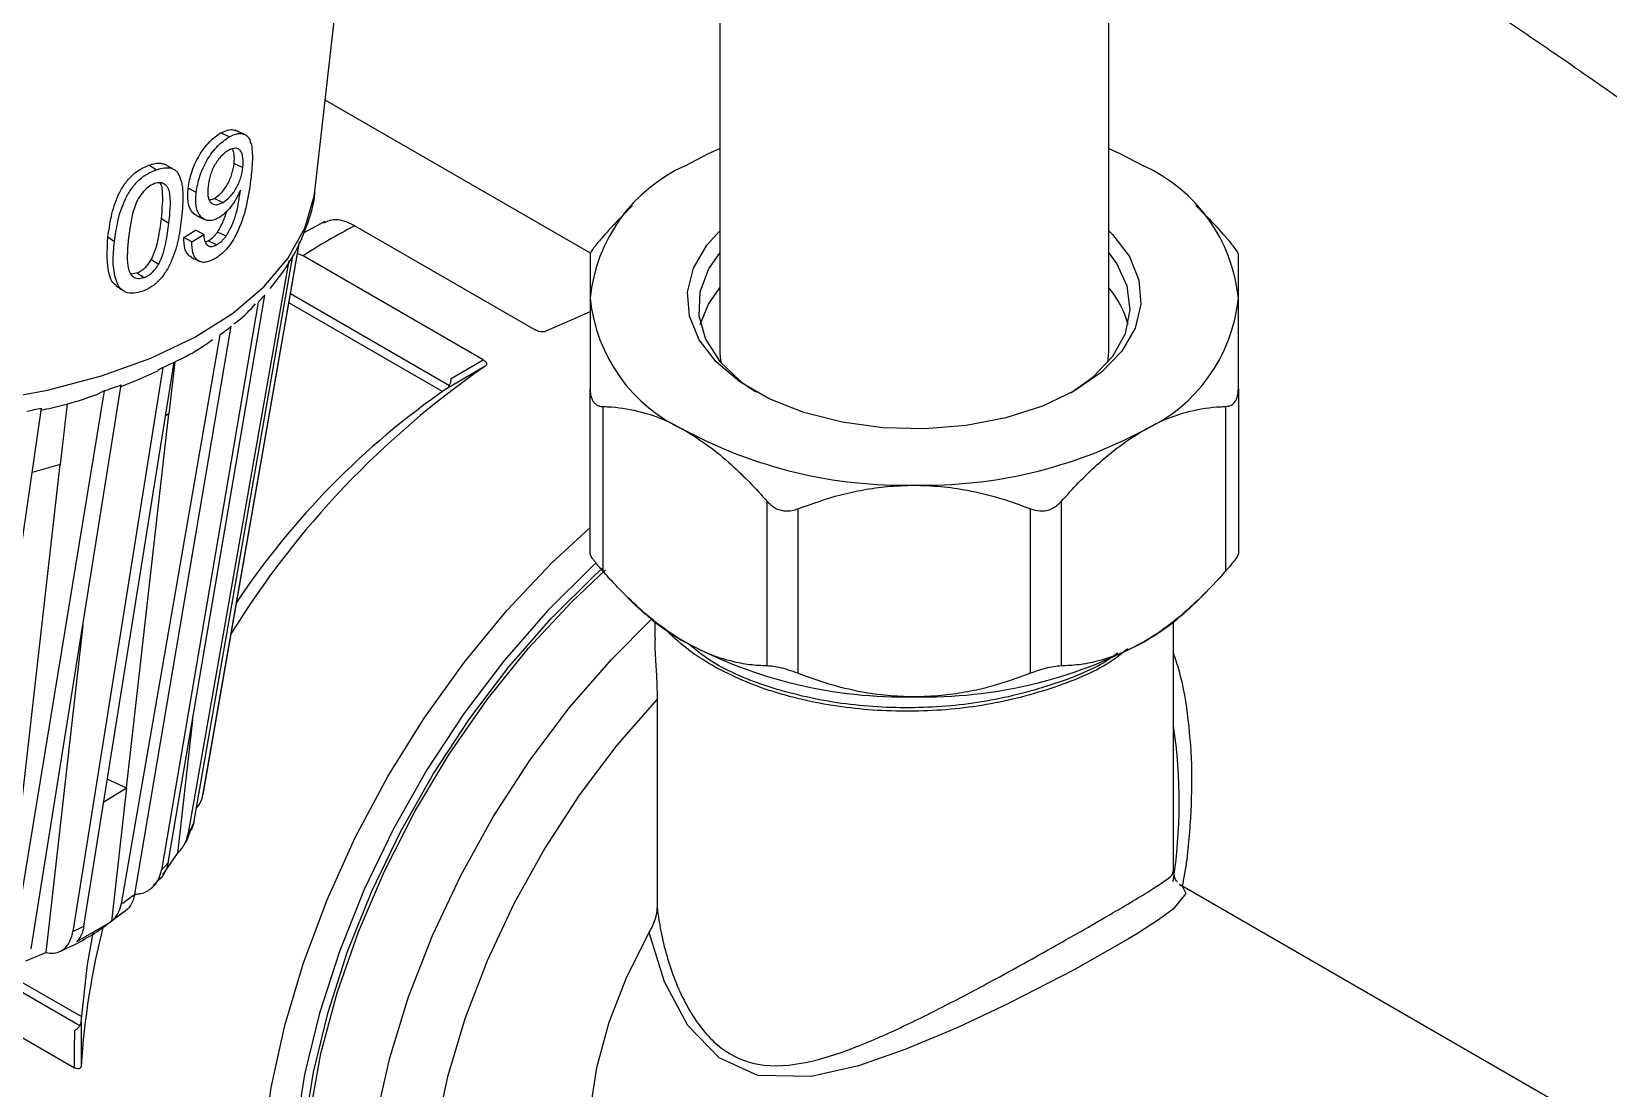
# Model space of a CAD drawing. Extents: x 75 to 2075, y 25 to 1460.
# Drawn here: x 1608.7 to 1699.9, y 994.6 to 1055.8 of the extents above; entities that cross this region are included whole.
import ezdxf

# ---------------------------------------------------------------- set-up
doc = ezdxf.new("R2010")
doc.units = 0
doc.header["$LTSCALE"] = 5
doc.linetypes.add('SLD-KATı', pattern=[0])
doc.layers.get('0').update_dxf_attribs({"linetype": 'CONTINUOUS'})

msp = doc.modelspace()

# ---------------------------------------------------------------- linework, layer by layer
at = {"color": 7, "linetype": 'SLD-KATı'}
for p, q in [((1648.473, 1083.539), (1648.473, 1037.286)), ((1625.075, 1046.691), (1627.826, 1071.023)), ((1670.973, 1037.286), (1670.973, 1070.55)), ((1640.995, 1042.95), (1625.653, 1051.806)), ((1620.095, 1049.671), (1619.602, 1049.902)), ((1615.863, 1047.772), (1615.449, 1048.038)), ((1620.377, 1048.132), (1620.889, 1047.913)), ((1618.18, 1046.455), (1617.718, 1046.701)), ((1618.943, 1046.016), (1619.242, 1046.115)), ((1619.242, 1046.115), (1619.736, 1045.885)), ((1643.43, 1045.705), (1642.828, 1045.095)), ((1676.617, 1045.095), (1676.016, 1045.705)), ((1616.173, 1044.947), (1616.608, 1044.689)), ((1625.627, 1044.785), (1624.403, 1044.128)), ((1627.368, 1044.531), (1637.798, 1038.51)), ((1613.456, 1043.605), (1613.079, 1043.883)), ((1617.461, 1043.856), (1618.142, 1044.272)), ((1617.925, 1043.611), (1617.461, 1043.856)), ((1617.925, 1043.611), (1618.618, 1044.033)), ((1618.618, 1044.033), (1618.142, 1044.272)), ((1618.706, 1043.607), (1618.868, 1043.654)), ((1619.36, 1043.423), (1618.868, 1043.654)), ((1619.917, 1043.936), (1619.415, 1044.161)), ((1618.05, 1009.997), (1623.769, 1042.787)), ((1624.146, 1043.583), (1618.574, 1011.637)), ((1618.607, 1011.811), (1624.151, 1043.596)), ((1624.363, 1042.796), (1624.034, 1042.921)), ((1634.793, 1036.775), (1624.363, 1042.796)), ((1614.407, 1041.758), (1614.753, 1041.809)), ((1614.753, 1041.809), (1615.168, 1041.543)), ((1615.587, 1042.576), (1616.017, 1042.316)), ((1623.536, 1042.523), (1617.703, 1009.303)), ((1621.764, 1040.109), (1616.179, 1007.257)), ((1616.556, 1007.675), (1622.146, 1040.525)), ((1640.974, 1039.551), (1638.408, 1038.43)), ((1619.545, 1038.22), (1613.851, 1005.299)), ((1614.632, 1005.867), (1620.217, 1038.718)), ((1616.263, 1036.331), (1611.047, 1003.703)), ((1611.687, 1004.019), (1616.906, 1036.645)), ((1616.263, 1036.331), (1615.96, 1036.164)), ((1616.943, 1036.654), (1616.604, 1033.652)), ((1613.83, 1035.236), (1614.753, 1035.593)), ((1614.753, 1035.593), (1615.973, 1036.137)), ((1612.86, 1034.986), (1607.491, 1002.312)), ((1608.629, 1002.699), (1613.845, 1035.328)), ((1612.86, 1034.986), (1612.388, 1034.735)), ((1640.973, 1025.581), (1640.973, 1035.095)), ((1678.473, 1035.095), (1678.473, 1025.581)), ((1604.522, 1001.505), (1609.23, 1033.989)), ((1610.715, 1034.23), (1610.319, 1030.723)), ((1614.159, 1012.023), (1616.604, 1033.652)), ((1616.604, 1033.652), (1616.408, 1033.531)), ((1641.705, 1034.075), (1641.705, 1024.56)), ((1677.74, 1024.56), (1677.74, 1034.075)), ((1607.874, 1009.094), (1610.319, 1030.723)), ((1610.319, 1030.723), (1608.689, 1030.259)), ((1651.224, 1019.065), (1651.224, 1028.58)), ((1652.992, 1028.157), (1652.992, 1018.642)), ((1666.454, 1018.642), (1666.454, 1028.157)), ((1668.221, 1028.58), (1668.221, 1019.065)), ((1642.828, 1023.353), (1643.43, 1022.743)), ((1676.016, 1022.743), (1676.617, 1023.353)), ((1611.618, 1021.398), (1609.481, 1002.493)), ((1644.723, 1021.605), (1644.723, 1020.653)), ((1674.723, 1007.164), (1674.723, 1021.605)), ((1644.852, 1017.152), (1644.852, 1005.059)), ((1617.979, 1015.959), (1617.103, 1008.211)), ((1617.961, 1015.931), (1617.979, 1015.959)), ((1617.966, 1015.962), (1617.979, 1015.959)), ((1617.979, 1015.959), (1618.006, 1016.195)), ((1612.837, 1011.21), (1614.159, 1012.023)), ((1613.045, 1012.511), (1614.159, 1012.023)), ((1614.159, 1012.023), (1613.283, 1004.276)), ((1618.05, 1009.997), (1617.884, 1009.564)), ((1616.252, 1006.981), (1617.103, 1008.211)), ((1615.695, 1006.37), (1616.152, 1006.833)), ((1698.082, 993.143), (1675.076, 1006.424)), ((1613.093, 1004.165), (1613.968, 1004.813)), ((1611.281, 1003.116), (1613.283, 1004.276)), ((1608.338, 1002.009), (1609.481, 1002.493)), ((1603.421, 1000.285), (1611.15, 995.824))]:
    msp.add_line(p, q, dxfattribs=at)
at = {"color": 8, "linetype": 'SLD-KATı'}
for p, q in [((1632.43, 1034.947), (1623.538, 1040.08)), ((1623.631, 1040.614), (1632.836, 1035.3)), ((1611.449, 998.255), (1606.509, 1001.107)), ((1607.158, 1001.32), (1611.551, 998.784))]:
    msp.add_line(p, q, dxfattribs=at)
at = {"color": 8, "linetype": 'SLD-KATı', "flags": 128}
for points in [[(1559.233, 1054.025), (1559.211, 1052.687), (1559.56, 1050.761), (1560.35, 1048.83), (1561.57, 1046.921), (1563.204, 1045.059), (1565.229, 1043.27), (1567.618, 1041.577), (1570.339, 1040.003), (1573.356, 1038.57), (1576.626, 1037.298), (1580.107, 1036.202), (1583.751, 1035.299), (1587.508, 1034.601), (1591.329, 1034.116), (1595.16, 1033.851), (1598.951, 1033.811), (1602.65, 1033.994), (1606.207, 1034.4), (1609.575, 1035.023), (1612.707, 1035.853), (1615.56, 1036.881)], [(1615.56, 1036.881), (1618.098, 1038.091), (1620.285, 1039.468), (1622.091, 1040.993), (1623.493, 1042.646), (1624.47, 1044.403), (1625.011, 1046.242), (1625.075, 1046.691)], [(1625.208, 975.324), (1624.387, 976.654), (1623.306, 979.044), (1622.524, 981.727), (1622.051, 984.67), (1621.892, 987.835), (1622.051, 991.184), (1622.524, 994.673), (1623.306, 998.259), (1624.387, 1001.897), (1625.754, 1005.541), (1627.388, 1009.145), (1629.271, 1012.664), (1631.377, 1016.053), (1633.681, 1019.271), (1636.153, 1022.276), (1638.763, 1025.031), (1640.973, 1027.07)], [(1641.332, 1025.039), (1641.119, 1024.845), (1638.505, 1022.26), (1636.015, 1019.408), (1633.68, 1016.327), (1631.531, 1013.058), (1629.597, 1009.643), (1627.902, 1006.127), (1626.469, 1002.555), (1625.316, 998.975), (1624.459, 995.432), (1623.908, 991.973), (1623.67, 988.642), (1623.749, 985.485), (1624.144, 982.54), (1624.85, 979.848), (1625.857, 977.443), (1627.152, 975.356), (1628.718, 973.615), (1630.536, 972.242), (1632.58, 971.256), (1634.826, 970.668), (1635.185, 970.614)], [(1633.599, 971.697), (1632.916, 971.924), (1630.916, 972.889), (1629.138, 974.232), (1627.606, 975.935), (1626.339, 977.976), (1625.354, 980.329), (1624.664, 982.962), (1624.278, 985.842), (1624.2, 988.931), (1624.433, 992.188), (1624.972, 995.572), (1625.811, 999.038), (1626.938, 1002.54), (1628.34, 1006.034), (1629.998, 1009.474), (1631.89, 1012.814), (1633.992, 1016.012), (1636.275, 1019.025), (1638.712, 1021.815), (1641.268, 1024.344), (1641.664, 1024.702)], [(1634.73, 971.045), (1633.447, 971.933), (1631.812, 973.53), (1630.443, 975.483), (1629.36, 977.766), (1628.576, 980.347), (1628.103, 983.192), (1627.947, 986.263), (1628.11, 989.517), (1628.59, 992.911), (1629.38, 996.399), (1630.47, 999.933), (1631.845, 1003.465), (1633.486, 1006.949), (1635.371, 1010.336), (1637.475, 1013.58), (1639.769, 1016.638), (1642.221, 1019.469), (1644.514, 1021.769)], [(1644.852, 1017.152), (1642.519, 1014.483), (1640.34, 1011.59), (1638.344, 1008.516), (1636.56, 1005.304), (1635.014, 1002), (1633.728, 998.65), (1632.72, 995.302), (1632.005, 992.004), (1631.591, 988.803), (1631.487, 985.744), (1631.692, 982.871), (1632.204, 980.224), (1633.016, 977.842), (1634.115, 975.758), (1635.488, 974.002), (1637.113, 972.599), (1638.968, 971.569), (1641.027, 970.926), (1643.26, 970.68), (1645.635, 970.834), (1648.119, 971.386), (1650.676, 972.327), (1653.27, 973.646), (1654.535, 974.418)], [(1675.264, 1006.258), (1675.433, 1005.902), (1674.697, 1005.005), (1673.858, 1004.378), (1672.637, 1003.586), (1672.127, 1003.274), (1668.934, 1001.469), (1665.173, 999.536), (1662.243, 998.158), (1659.244, 996.895), (1656.49, 995.936), (1653.758, 995.311), (1650.671, 995.368), (1648.43, 996.39), (1646.635, 998.269), (1645.28, 1000.782), (1644.396, 1003.642), (1644.396, 1003.642)]]:
    msp.add_lwpolyline(points, dxfattribs=at)
at = {"color": 7, "linetype": 'SLD-KATı', "flags": 128}
for points in [[(1646.464, 1048.002), (1647.828, 1048.715), (1648.473, 1049.007)], [(1670.973, 1049.007), (1671.618, 1048.715), (1672.981, 1048.002)], [(1669.003, 1034.99), (1667.14, 1034.097), (1665.024, 1033.416), (1662.728, 1032.972), (1660.329, 1032.779), (1657.909, 1032.843), (1655.552, 1033.164), (1653.336, 1033.728), (1651.338, 1034.519), (1649.625, 1035.507), (1648.256, 1036.661), (1647.278, 1037.94), (1646.723, 1039.301), (1646.612, 1040.698), (1646.946, 1042.082), (1647.716, 1043.408), (1648.473, 1044.25)], [(1670.973, 1044.25), (1671.189, 1044.035), (1672.167, 1042.756), (1672.722, 1041.395), (1672.834, 1039.998), (1672.499, 1038.613), (1671.729, 1037.287), (1670.551, 1036.066), (1669.003, 1034.99)], [(1648.473, 1042.983), (1647.816, 1042.035), (1647.311, 1040.694), (1647.254, 1039.323), (1647.649, 1037.97), (1648.479, 1036.684), (1649.716, 1035.513), (1650.555, 1034.932)], [(1668.779, 1034.863), (1670.074, 1035.793), (1671.213, 1036.997), (1671.937, 1038.304), (1672.219, 1039.666), (1672.05, 1041.034), (1671.434, 1042.359), (1670.973, 1042.983)], [(1647.348, 1038.817), (1647.816, 1039.993), (1648.473, 1040.941)], [(1648.473, 1037.286), (1648.476, 1037.121), (1648.531, 1036.623)], [(1670.914, 1036.623), (1670.94, 1036.793), (1670.973, 1037.286)], [(1634.899, 1036.404), (1634.524, 1036.187), (1633.027, 1035.318), (1632.69, 1035.122)], [(1632.941, 1035.7), (1633.867, 1036.237), (1634.793, 1036.775)], [(1631.312, 973.017), (1630.833, 973.31), (1629.073, 974.716), (1627.567, 976.49), (1626.338, 978.607), (1625.401, 981.039), (1624.769, 983.752), (1624.451, 986.71), (1624.451, 989.873), (1624.769, 993.199), (1625.401, 996.641), (1626.338, 1000.155), (1627.567, 1003.691), (1629.073, 1007.203), (1630.833, 1010.643), (1632.826, 1013.964), (1635.023, 1017.121), (1637.395, 1020.072), (1639.911, 1022.777), (1641.87, 1024.622)], [(1611.53, 998.471), (1611.896, 1001.788), (1612.226, 1003.633)], [(1644.521, 983.65), (1643.897, 984.065), (1642.699, 985.275), (1641.788, 986.851), (1641.187, 988.75), (1640.913, 990.922), (1640.974, 993.307), (1641.367, 995.841), (1642.083, 998.456), (1643.102, 1001.08), (1644.396, 1003.642)], [(1611.53, 998.471), (1611.529, 998.038), (1611.525, 996.307), (1611.524, 995.918)], [(1611.15, 995.824), (1611.152, 996.894), (1611.155, 997.965)]]:
    msp.add_lwpolyline(points, dxfattribs=at)
at = {"color": 7, "linetype": 'SLD-KATı'}
for centre, radius, start, end in [((1650.356, 1039.412), 9.43, 114.37466, 174.3052), ((1669.089, 1039.412), 9.43, 5.6948, 65.62534), ((1642.626, 1014.631), 33.568, 117.03459, 122.96004), ((1667.025, 1037.493), 5.242, 14.62936, 41.14249), ((1612.758, 1048.745), 12.478, 316.19871, 318.79299), ((1650.356, 1041.283), 9.43, 185.6948, 245.62534), ((1669.089, 1041.283), 9.43, 294.37466, 354.3052), ((1609.624, 1052.283), 17.21, 305.20236, 307.98734), ((1605.492, 1059.209), 25.287, 295.21249, 296.83248), ((1664.561, 993.515), 52.147, 124.6677, 148.29409), ((1602.441, 1066.605), 33.292, 288.23743, 290.03125), ((1658.969, 997.103), 46.217, 124.6522, 146.3121), ((1599.604, 1076.844), 43.923, 281.53763, 282.65872), ((1659.182, 1056.573), 27.054, 241.95976, 271.1441), ((1660.263, 1056.573), 27.054, 268.8559, 298.04024), ((1653.42, 1032.788), 14.167, 225.15691, 240.59618), ((1666.025, 1032.788), 14.167, 299.40382, 314.84309), ((1659.182, 1044.325), 27.054, 241.95976, 271.1441), ((1660.263, 1044.325), 27.054, 268.8559, 298.04024), ((1611.263, 1013.092), 7.455, 348.74652, 350.10436), ((1610.249, 1013.47), 8.54, 330.79443, 336.00347), ((1607.774, 1015.236), 11.589, 316.49152, 319.27666), ((1604.571, 1018.872), 16.442, 304.36173, 307.72731), ((1600.972, 1024.927), 23.494, 295.39554, 297.13421), ((1655.944, 993.02), 44.514, 165.69528, 176.26712)]:
    msp.add_arc(centre, radius, start, end, dxfattribs=at)
at = {"color": 8, "linetype": 'SLD-KATı'}
msp.add_arc((1645.732, 1011.182), 29.323, 350.98431, 8.63958, dxfattribs=at)
at = {"color": 7, "linetype": 'SLD-KATı'}
for points, knots in [([(1677.433, 1066.82), (1677.848, 1066.579), (1679.041, 1065.887), (1681.15, 1064.628), (1683.779, 1063.019), (1686.522, 1061.297), (1689.334, 1059.49), (1692.174, 1057.626), (1694.999, 1055.731), (1697.766, 1053.834), (1700.435, 1051.964), (1702.965, 1050.148), (1705.317, 1048.417), (1707.453, 1046.8), (1709.331, 1045.33), (1710.726, 1044.197), (1711.424, 1043.603), (1711.681, 1043.385)], [0, 0, 0, 0, 0.037544, 0.107867, 0.178726, 0.250069, 0.321718, 0.393546, 0.46545, 0.537327, 0.60907, 0.680572, 0.751695, 0.822246, 0.891939, 0.960334, 1, 1, 1, 1]), ([(1619.602, 1049.902), (1619.736, 1049.966), (1620.003, 1050.093), (1620.287, 1050.13), (1620.403, 1050.055), (1620.431, 1050.037)], [0, 0, 0, 0, 0.430422, 0.8605, 1, 1, 1, 1]), ([(1620.958, 1049.831), (1620.872, 1049.868), (1620.699, 1049.943), (1620.526, 1050.018), (1620.439, 1050.056)], [0, 0, 0, 0, 0.500002, 1, 1, 1, 1]), ([(1617.718, 1046.701), (1617.773, 1047.012), (1617.884, 1047.634), (1618.254, 1048.452), (1618.632, 1049.026), (1619.055, 1049.531), (1619.384, 1049.754), (1619.602, 1049.902)], [0, 0, 0, 0, 0.250081, 0.4999, 0.625224, 0.750574, 1, 1, 1, 1]), ([(1618.18, 1046.455), (1618.236, 1046.767), (1618.348, 1047.391), (1618.724, 1048.211), (1619.107, 1048.786), (1619.539, 1049.296), (1619.873, 1049.521), (1620.095, 1049.671)], [0, 0, 0, 0, 0.2480035, 0.4967585, 0.6222543, 0.7482766, 1, 1, 1, 1]), ([(1620.095, 1049.671), (1620.232, 1049.739), (1620.507, 1049.874), (1620.863, 1049.892), (1621.142, 1049.743), (1621.395, 1049.34), (1621.467, 1048.5), (1621.396, 1047.733), (1621.36, 1047.349)], [0, 0, 0, 0, 0.126521, 0.252683, 0.378299, 0.503286, 0.751342, 1, 1, 1, 1]), ([(1615.449, 1048.038), (1615.7, 1048.113), (1616.028, 1048.212), (1616.273, 1048.117), (1616.33, 1048.095)], [0, 0, 0, 0, 0.766447, 1, 1, 1, 1]), ([(1620.053, 1048.897), (1619.911, 1048.801), (1619.698, 1048.657), (1619.427, 1048.323), (1619.247, 1048.039), (1619.097, 1047.732), (1618.948, 1047.313), (1618.901, 1047.014), (1618.869, 1046.815)], [0, 0, 0, 0, 0.251499, 0.376408, 0.502697, 0.627589, 0.752046, 1, 1, 1, 1]), ([(1620.889, 1047.913), (1620.899, 1048.107), (1620.917, 1048.493), (1620.794, 1048.837), (1620.626, 1048.992), (1620.406, 1049.054), (1620.195, 1048.96), (1620.053, 1048.897)], [0, 0, 0, 0, 0.248511, 0.496745, 0.623404, 0.748217, 1, 1, 1, 1]), ([(1620.377, 1048.132), (1620.39, 1048.331), (1620.413, 1048.669), (1620.319, 1048.881), (1620.28, 1048.968)], [0, 0, 0, 0, 0.587799, 1, 1, 1, 1]), ([(1613.079, 1043.883), (1613.132, 1044.278), (1613.24, 1045.068), (1613.556, 1046.099), (1613.988, 1046.894), (1614.422, 1047.427), (1614.937, 1047.824), (1615.278, 1047.967), (1615.449, 1048.038)], [0, 0, 0, 0, 0.250515, 0.500406, 0.625433, 0.7502, 0.874976, 1, 1, 1, 1]), ([(1613.456, 1043.605), (1613.51, 1044.001), (1613.618, 1044.791), (1613.939, 1045.824), (1614.377, 1046.621), (1614.819, 1047.156), (1615.342, 1047.555), (1615.689, 1047.7), (1615.863, 1047.772)], [0, 0, 0, 0, 0.248905, 0.497483, 0.622312, 0.747532, 0.873476, 1, 1, 1, 1]), ([(1615.863, 1047.772), (1616.115, 1047.841), (1616.493, 1047.945), (1616.839, 1047.832), (1617.007, 1047.724), (1617.076, 1047.647), (1617.11, 1047.609)], [0, 0, 0, 0, 0.500317, 0.750428, 0.875333, 1, 1, 1, 1]), ([(1616.773, 1047.847), (1616.7, 1047.891), (1616.555, 1047.978), (1616.409, 1048.065), (1616.336, 1048.108)], [0, 0, 0, 0, 0.5, 1, 1, 1, 1]), ([(1617.11, 1047.609), (1617.191, 1047.441), (1617.355, 1047.104), (1617.444, 1046.219), (1617.383, 1045.486), (1617.342, 1044.998)], [0, 0, 0, 0, 0.250377, 0.500477, 1, 1, 1, 1]), ([(1619.242, 1046.115), (1619.376, 1046.208), (1619.643, 1046.394), (1619.947, 1046.835), (1620.142, 1047.224), (1620.298, 1047.638), (1620.345, 1047.935), (1620.377, 1048.132)], [0, 0, 0, 0, 0.249787, 0.499347, 0.62338, 0.750102, 1, 1, 1, 1]), ([(1619.736, 1045.885), (1619.872, 1045.979), (1620.144, 1046.167), (1620.453, 1046.611), (1620.651, 1047.003), (1620.81, 1047.418), (1620.858, 1047.716), (1620.889, 1047.913)], [0, 0, 0, 0, 0.251957, 0.502463, 0.626294, 0.752327, 1, 1, 1, 1]), ([(1621.36, 1047.349), (1621.289, 1046.831), (1621.183, 1046.052), (1620.894, 1044.937), (1620.66, 1044.392), (1620.543, 1044.119)], [0, 0, 0, 0, 0.499385, 0.749533, 1, 1, 1, 1]), ([(1615.773, 1046.971), (1615.647, 1046.912), (1615.396, 1046.794), (1615.051, 1046.437), (1614.772, 1046.025), (1614.434, 1045.135), (1614.346, 1044.422), (1614.275, 1043.853)], [0, 0, 0, 0, 0.126234, 0.25197, 0.377155, 0.50198, 1, 1, 1, 1]), ([(1616.608, 1044.689), (1616.667, 1045.254), (1616.739, 1045.96), (1616.604, 1046.682), (1616.411, 1046.923), (1616.137, 1047.061), (1615.894, 1047.001), (1615.773, 1046.971)], [0, 0, 0, 0, 0.497974, 0.622797, 0.74799, 0.873719, 1, 1, 1, 1]), ([(1616.173, 1044.947), (1616.223, 1045.503), (1616.287, 1046.199), (1616.197, 1046.879), (1616.107, 1046.987), (1616.082, 1047.017)], [0, 0, 0, 0, 0.742127, 0.927742, 1, 1, 1, 1]), ([(1618.2, 1045.142), (1618.187, 1045.146), (1618.091, 1045.175), (1617.954, 1045.322), (1617.798, 1045.568), (1617.679, 1046.009), (1617.702, 1046.424), (1617.718, 1046.701)], [0, 0, 0, 0, 0.030176, 0.226019, 0.419762, 0.613511, 1, 1, 1, 1]), ([(1619.469, 1044.985), (1619.367, 1044.936), (1619.164, 1044.839), (1618.878, 1044.818), (1618.628, 1044.899), (1618.422, 1045.074), (1618.265, 1045.325), (1618.142, 1045.761), (1618.165, 1046.178), (1618.18, 1046.455)], [0, 0, 0, 0, 0.126314, 0.252388, 0.376783, 0.503369, 0.628171, 0.752553, 1, 1, 1, 1]), ([(1618.869, 1046.815), (1618.857, 1046.625), (1618.838, 1046.339), (1618.915, 1046.042), (1619.017, 1045.873), (1619.158, 1045.77), (1619.393, 1045.727), (1619.598, 1045.821), (1619.736, 1045.885)], [0, 0, 0, 0, 0.247707, 0.375273, 0.496928, 0.622775, 0.748152, 1, 1, 1, 1]), ([(1620.74, 1046.593), (1620.658, 1046.416), (1620.494, 1046.063), (1620.178, 1045.598), (1619.889, 1045.289), (1619.65, 1045.093), (1619.529, 1045.021), (1619.469, 1044.985)], [0, 0, 0, 0, 0.2485222, 0.4979205, 0.7484709, 0.8741735, 1, 1, 1, 1]), ([(1619.917, 1043.936), (1620.038, 1044.147), (1620.281, 1044.569), (1620.598, 1045.511), (1620.683, 1046.16), (1620.74, 1046.593)], [0, 0, 0, 0, 0.250908, 0.500968, 1, 1, 1, 1]), ([(1622.46, 1040.899), (1622.879, 1041.428), (1623.757, 1042.538), (1624.58, 1044.411), (1625.022, 1045.801), (1625.046, 1046.535), (1625.048, 1046.591)], [0, 0, 0, 0, 0.308594, 0.646234, 0.972681, 1, 1, 1, 1]), ([(1617.342, 1044.998), (1617.289, 1044.601), (1617.183, 1043.809), (1616.891, 1042.758), (1616.489, 1041.936), (1616.079, 1041.379), (1615.584, 1040.96), (1615.241, 1040.813), (1615.068, 1040.739)], [0, 0, 0, 0, 0.24892, 0.497499, 0.622366, 0.74757, 0.873484, 1, 1, 1, 1]), ([(1615.587, 1042.576), (1615.676, 1042.776), (1615.855, 1043.177), (1616.043, 1043.981), (1616.121, 1044.561), (1616.173, 1044.947)], [0, 0, 0, 0, 0.249414, 0.499567, 1, 1, 1, 1]), ([(1616.017, 1042.316), (1616.107, 1042.516), (1616.288, 1042.917), (1616.479, 1043.723), (1616.556, 1044.303), (1616.608, 1044.689)], [0, 0, 0, 0, 0.249911, 0.500007, 1, 1, 1, 1]), ([(1618.2, 1045.134), (1618.277, 1045.095), (1618.431, 1045.017), (1618.584, 1044.939), (1618.661, 1044.901)], [0, 0, 0, 0, 0.499997, 1, 1, 1, 1]), ([(1619.415, 1044.161), (1619.537, 1044.371), (1619.76, 1044.758), (1619.892, 1045.183), (1619.952, 1045.376)], [0, 0, 0, 0, 0.544646, 1, 1, 1, 1]), ([(1625.572, 1044.713), (1625.74, 1044.789), (1626.131, 1044.967), (1626.788, 1044.831), (1627.226, 1044.605), (1627.368, 1044.531)], [0, 0, 0, 0, 0.337803, 0.785271, 1, 1, 1, 1]), ([(1642.809, 1045.071), (1642.781, 1045.044), (1642.401, 1044.679), (1642.04, 1044.268), (1641.705, 1043.887)], [0, 0, 0, 0, 0.073485, 1, 1, 1, 1]), ([(1677.74, 1043.887), (1677.408, 1044.265), (1677.048, 1044.674), (1676.669, 1045.039), (1676.64, 1045.067)], [0, 0, 0, 0, 0.922831, 1, 1, 1, 1]), ([(1613.572, 1041.08), (1613.498, 1041.129), (1613.302, 1041.259), (1612.977, 1042.141), (1613.033, 1043.109), (1613.079, 1043.883)], [0, 0, 0, 0, 0.107903, 0.287064, 1, 1, 1, 1]), ([(1614.275, 1043.853), (1614.217, 1043.285), (1614.143, 1042.575), (1614.305, 1041.847), (1614.506, 1041.59), (1614.799, 1041.451), (1615.045, 1041.513), (1615.168, 1041.543)], [0, 0, 0, 0, 0.497951, 0.622754, 0.747957, 0.873668, 1, 1, 1, 1]), ([(1617.904, 1042.726), (1617.867, 1042.743), (1617.761, 1042.791), (1617.632, 1042.957), (1617.484, 1043.287), (1617.47, 1043.629), (1617.461, 1043.856)], [0, 0, 0, 0, 0.121364, 0.339409, 0.561185, 1, 1, 1, 1]), ([(1619.227, 1042.598), (1619.049, 1042.518), (1618.782, 1042.396), (1618.465, 1042.426), (1618.261, 1042.529), (1618.1, 1042.711), (1617.95, 1043.043), (1617.935, 1043.384), (1617.925, 1043.611)], [0, 0, 0, 0, 0.251716, 0.378194, 0.502999, 0.626901, 0.752452, 1, 1, 1, 1]), ([(1618.618, 1044.033), (1618.628, 1043.916), (1618.647, 1043.683), (1618.735, 1043.524), (1618.779, 1043.444)], [0, 0, 0, 0, 0.500068, 1, 1, 1, 1]), ([(1618.868, 1043.654), (1618.961, 1043.715), (1619.102, 1043.808), (1619.285, 1043.996), (1619.372, 1044.106), (1619.415, 1044.161)], [0, 0, 0, 0, 0.499401, 0.749635, 1, 1, 1, 1]), ([(1620.543, 1044.119), (1620.452, 1043.948), (1620.271, 1043.606), (1619.833, 1043.016), (1619.47, 1042.765), (1619.227, 1042.598)], [0, 0, 0, 0, 0.249369, 0.499645, 1, 1, 1, 1]), ([(1619.36, 1043.423), (1619.455, 1043.485), (1619.599, 1043.58), (1619.785, 1043.769), (1619.873, 1043.88), (1619.917, 1043.936)], [0, 0, 0, 0, 0.500035, 0.750178, 1, 1, 1, 1]), ([(1641.705, 1043.887), (1641.646, 1043.82), (1641.556, 1043.717), (1641.446, 1043.586), (1641.368, 1043.491), (1641.295, 1043.4), (1641.229, 1043.314), (1641.168, 1043.232), (1641.101, 1043.137), (1641.037, 1043.035), (1640.995, 1042.954), (1640.976, 1042.899), (1640.974, 1042.878), (1640.973, 1042.867)], [0, 0, 0, 0, 0.138671, 0.209437, 0.280678, 0.349906, 0.419664, 0.491167, 0.563299, 0.692965, 0.826171, 0.912714, 1, 1, 1, 1]), ([(1678.473, 1042.867), (1678.462, 1042.909), (1678.442, 1042.994), (1678.252, 1043.274), (1677.999, 1043.591), (1677.814, 1043.803), (1677.74, 1043.887)], [0, 0, 0, 0, 0.280694, 0.562832, 0.82575, 1, 1, 1, 1]), ([(1615.068, 1040.739), (1614.897, 1040.691), (1614.555, 1040.594), (1614.087, 1040.666), (1613.726, 1040.939), (1613.473, 1041.543), (1613.34, 1042.429), (1613.417, 1043.213), (1613.456, 1043.605)], [0, 0, 0, 0, 0.126499, 0.252548, 0.377658, 0.502458, 0.751109, 1, 1, 1, 1]), ([(1617.901, 1042.715), (1617.979, 1042.676), (1618.134, 1042.597), (1618.29, 1042.518), (1618.367, 1042.479)], [0, 0, 0, 0, 0.499998, 1, 1, 1, 1]), ([(1618.779, 1043.444), (1618.858, 1043.388), (1619.018, 1043.274), (1619.246, 1043.373), (1619.36, 1043.423)], [0, 0, 0, 0, 0.498548, 1, 1, 1, 1]), ([(1640.973, 1042.867), (1640.973, 1042.69), (1640.973, 1042.422), (1640.973, 1041.79), (1640.973, 1041.177), (1640.973, 1040.636), (1640.973, 1040.348)], [0, 0, 0, 0, 0.382246, 0.577663, 0.77475, 1, 1, 1, 1]), ([(1678.473, 1040.348), (1678.473, 1040.892), (1678.473, 1042.116), (1678.473, 1042.599), (1678.473, 1042.867)], [0, 0, 0, 0, 0.444644, 1, 1, 1, 1]), ([(1614.753, 1041.809), (1614.792, 1041.824), (1614.869, 1041.854), (1615.024, 1041.94), (1615.213, 1042.085), (1615.42, 1042.312), (1615.531, 1042.488), (1615.587, 1042.576)], [0, 0, 0, 0, 0.125177, 0.250287, 0.500035, 0.749914, 1, 1, 1, 1]), ([(1615.168, 1041.543), (1615.207, 1041.559), (1615.286, 1041.589), (1615.443, 1041.676), (1615.636, 1041.822), (1615.846, 1042.05), (1615.96, 1042.228), (1616.017, 1042.316)], [0, 0, 0, 0, 0.125755, 0.251386, 0.501746, 0.751283, 1, 1, 1, 1]), ([(1613.556, 1041.054), (1613.621, 1041.01), (1613.749, 1040.921), (1613.877, 1040.832), (1613.941, 1040.787)], [0, 0, 0, 0, 0.499999, 1, 1, 1, 1]), ([(1620.365, 1038.854), (1620.437, 1038.905), (1620.928, 1039.252), (1621.3, 1039.666), (1621.618, 1040.019)], [0, 0, 0, 0, 0.147243, 1, 1, 1, 1]), ([(1640.973, 1040.348), (1640.973, 1040.036), (1640.973, 1039.408), (1640.973, 1038.203), (1640.973, 1036.775), (1640.973, 1035.658), (1640.973, 1035.095)], [0, 0, 0, 0, 0.220853, 0.444668, 0.720511, 1, 1, 1, 1]), ([(1678.473, 1035.095), (1678.473, 1035.859), (1678.473, 1037.406), (1678.473, 1039.155), (1678.473, 1040.029), (1678.473, 1040.348)], [0, 0, 0, 0, 0.382411, 0.774653, 1, 1, 1, 1]), ([(1638.408, 1038.43), (1638.383, 1038.42), (1638.332, 1038.4), (1638.223, 1038.391), (1638.085, 1038.402), (1637.931, 1038.442), (1637.842, 1038.488), (1637.798, 1038.51)], [0, 0, 0, 0, 0.14209, 0.283649, 0.477127, 0.746667, 1, 1, 1, 1]), ([(1616.943, 1036.654), (1617.485, 1036.925), (1618.278, 1037.32), (1618.924, 1037.807), (1619.128, 1037.962)], [0, 0, 0, 0, 0.682967, 1, 1, 1, 1]), ([(1634.793, 1036.775), (1634.844, 1036.739), (1634.93, 1036.68), (1634.981, 1036.579), (1634.981, 1036.502), (1634.95, 1036.443), (1634.914, 1036.416), (1634.899, 1036.404)], [0, 0, 0, 0, 0.34794, 0.579718, 0.755019, 0.896713, 1, 1, 1, 1]), ([(1632.69, 1035.122), (1632.714, 1035.141), (1632.762, 1035.18), (1632.832, 1035.279), (1632.897, 1035.419), (1632.935, 1035.569), (1632.939, 1035.664), (1632.941, 1035.7)], [0, 0, 0, 0, 0.148648, 0.296434, 0.513332, 0.81339, 1, 1, 1, 1]), ([(1609.212, 1033.867), (1609.631, 1033.956), (1610.751, 1034.193), (1611.755, 1034.535), (1612.383, 1034.749)], [0, 0, 0, 0, 0.37438, 1, 1, 1, 1]), ([(1640.973, 1035.095), (1640.975, 1035.014), (1640.979, 1034.891), (1641.003, 1034.74), (1641.029, 1034.632), (1641.062, 1034.532), (1641.104, 1034.44), (1641.155, 1034.356), (1641.23, 1034.262), (1641.338, 1034.171), (1641.469, 1034.111), (1641.593, 1034.081), (1641.667, 1034.077), (1641.705, 1034.075)], [0, 0, 0, 0, 0.1386714, 0.2094371, 0.2806778, 0.3499062, 0.419664, 0.4911668, 0.5632988, 0.6929648, 0.8261712, 0.9127139, 1, 1, 1, 1]), ([(1677.74, 1034.075), (1677.858, 1034.091), (1678.094, 1034.125), (1678.343, 1034.391), (1678.459, 1034.74), (1678.469, 1034.994), (1678.473, 1035.095)], [0, 0, 0, 0, 0.280694, 0.562832, 0.82575, 1, 1, 1, 1]), ([(1641.705, 1034.075), (1641.814, 1034.072), (1642.464, 1034.052), (1643.715, 1033.871), (1645.221, 1033.368), (1646.149, 1032.865), (1646.464, 1032.694)], [0, 0, 0, 0, 0.073265, 0.436543, 0.808871, 1, 1, 1, 1]), ([(1672.981, 1032.694), (1673.296, 1032.865), (1674.208, 1033.359), (1675.714, 1033.867), (1676.967, 1034.051), (1677.631, 1034.072), (1677.74, 1034.075)], [0, 0, 0, 0, 0.191127, 0.553705, 0.926736, 1, 1, 1, 1]), ([(1646.464, 1032.694), (1646.915, 1032.412), (1647.824, 1031.843), (1649.075, 1030.791), (1650.213, 1029.697), (1650.886, 1028.953), (1651.224, 1028.58)], [0, 0, 0, 0, 0.272941, 0.55138, 0.774807, 1, 1, 1, 1]), ([(1668.221, 1028.58), (1668.557, 1028.95), (1669.229, 1029.694), (1670.359, 1030.781), (1671.612, 1031.836), (1672.522, 1032.406), (1672.981, 1032.694)], [0, 0, 0, 0, 0.223518, 0.448621, 0.721723, 1, 1, 1, 1]), ([(1652.992, 1028.157), (1653.808, 1028.452), (1655.043, 1028.897), (1656.792, 1029.273), (1658.212, 1029.481), (1659.197, 1029.509), (1659.723, 1029.524)], [0, 0, 0, 0, 0.382246, 0.577663, 0.77475, 1, 1, 1, 1]), ([(1659.723, 1029.524), (1660.238, 1029.509), (1661.275, 1029.48), (1662.931, 1029.231), (1664.678, 1028.811), (1665.859, 1028.376), (1666.454, 1028.157)], [0, 0, 0, 0, 0.220853, 0.444668, 0.720511, 1, 1, 1, 1]), ([(1651.224, 1028.58), (1651.356, 1028.452), (1651.621, 1028.196), (1652.138, 1028.019), (1652.612, 1028.029), (1652.883, 1028.12), (1652.992, 1028.157)], [0, 0, 0, 0, 0.280694, 0.562832, 0.82575, 1, 1, 1, 1]), ([(1666.454, 1028.157), (1666.63, 1028.103), (1666.985, 1027.995), (1667.527, 1028.072), (1667.943, 1028.294), (1668.142, 1028.498), (1668.221, 1028.58)], [0, 0, 0, 0, 0.280694, 0.562832, 0.82575, 1, 1, 1, 1]), ([(1641.705, 1024.56), (1641.646, 1024.628), (1641.556, 1024.73), (1641.446, 1024.861), (1641.368, 1024.956), (1641.295, 1025.047), (1641.229, 1025.134), (1641.168, 1025.215), (1641.101, 1025.311), (1641.037, 1025.412), (1640.995, 1025.493), (1640.976, 1025.548), (1640.974, 1025.57), (1640.973, 1025.581)], [0, 0, 0, 0, 0.138671, 0.209437, 0.280678, 0.349906, 0.419664, 0.491167, 0.563299, 0.692965, 0.826171, 0.912714, 1, 1, 1, 1]), ([(1678.473, 1025.581), (1678.462, 1025.538), (1678.442, 1025.453), (1678.252, 1025.173), (1677.999, 1024.857), (1677.814, 1024.645), (1677.74, 1024.56)], [0, 0, 0, 0, 0.280694, 0.562832, 0.82575, 1, 1, 1, 1]), ([(1646.464, 1020.446), (1646.149, 1020.639), (1645.237, 1021.198), (1643.731, 1022.428), (1642.478, 1023.69), (1641.814, 1024.437), (1641.705, 1024.56)], [0, 0, 0, 0, 0.191127, 0.553705, 0.926736, 1, 1, 1, 1]), ([(1677.74, 1024.56), (1677.631, 1024.437), (1676.981, 1023.707), (1675.73, 1022.443), (1674.224, 1021.208), (1673.296, 1020.639), (1672.981, 1020.446)], [0, 0, 0, 0, 0.073265, 0.436543, 0.808871, 1, 1, 1, 1]), ([(1672.062, 1020.057), (1671.789, 1019.833), (1670.686, 1018.928), (1667.901, 1017.765), (1663.979, 1016.724), (1659.707, 1016.344), (1655.454, 1016.6), (1651.484, 1017.481), (1648.089, 1018.929), (1646.178, 1020.308), (1645.391, 1021.133), (1645.266, 1021.264)], [0, 0, 0, 0, 0.043593, 0.17599, 0.310684, 0.443068, 0.575478, 0.710172, 0.842543, 0.974966, 1, 1, 1, 1]), ([(1644.731, 1020.653), (1644.728, 1020.604), (1644.704, 1020.167), (1644.77, 1019.24), (1644.834, 1018.061), (1644.846, 1017.44), (1644.852, 1017.152)], [0, 0, 0, 0, 0.048534, 0.429028, 0.735235, 1, 1, 1, 1]), ([(1651.224, 1019.065), (1650.889, 1019.081), (1650.216, 1019.114), (1649.086, 1019.332), (1647.833, 1019.724), (1646.923, 1020.204), (1646.464, 1020.446)], [0, 0, 0, 0, 0.223518, 0.448621, 0.721723, 1, 1, 1, 1]), ([(1671.486, 1019.813), (1671.396, 1019.742), (1670.459, 1018.999), (1667.884, 1017.976), (1663.983, 1016.924), (1659.708, 1016.547), (1655.447, 1016.8), (1651.509, 1017.694), (1648.433, 1018.921), (1647.115, 1019.972), (1646.608, 1020.376)], [0, 0, 0, 0, 0.01563, 0.163417, 0.313769, 0.461542, 0.609343, 0.759695, 0.907454, 1, 1, 1, 1]), ([(1672.981, 1020.446), (1672.531, 1020.208), (1671.621, 1019.727), (1670.37, 1019.334), (1669.232, 1019.114), (1668.559, 1019.081), (1668.221, 1019.065)], [0, 0, 0, 0, 0.272941, 0.55138, 0.774807, 1, 1, 1, 1]), ([(1652.992, 1018.642), (1652.815, 1018.708), (1652.46, 1018.84), (1651.919, 1018.982), (1651.502, 1019.052), (1651.303, 1019.061), (1651.224, 1019.065)], [0, 0, 0, 0, 0.280694, 0.562832, 0.82575, 1, 1, 1, 1]), ([(1668.221, 1019.065), (1668.089, 1019.057), (1667.824, 1019.04), (1667.307, 1018.929), (1666.833, 1018.786), (1666.562, 1018.683), (1666.454, 1018.642)], [0, 0, 0, 0, 0.280694, 0.562832, 0.82575, 1, 1, 1, 1]), ([(1675.242, 1006.329), (1675.264, 1006.436), (1675.513, 1007.642), (1675.722, 1009.883), (1675.843, 1013.007), (1675.615, 1015.968), (1675.249, 1018.253), (1674.842, 1019.459), (1674.723, 1019.813)], [0, 0, 0, 0, 0.021508, 0.242259, 0.463604, 0.685472, 0.907491, 1, 1, 1, 1]), ([(1659.723, 1017.275), (1659.208, 1017.29), (1658.17, 1017.319), (1656.514, 1017.568), (1654.767, 1017.988), (1653.586, 1018.423), (1652.992, 1018.642)], [0, 0, 0, 0, 0.2208532, 0.4446677, 0.7205109, 1, 1, 1, 1]), ([(1666.454, 1018.642), (1665.637, 1018.348), (1664.403, 1017.902), (1662.654, 1017.526), (1661.233, 1017.318), (1660.248, 1017.29), (1659.723, 1017.275)], [0, 0, 0, 0, 0.382246, 0.577663, 0.77475, 1, 1, 1, 1]), ([(1618.2, 1010.853), (1618.27, 1010.932), (1618.469, 1011.157), (1618.533, 1011.448), (1618.574, 1011.637)], [0, 0, 0, 0, 0.351212, 1, 1, 1, 1]), ([(1617.103, 1008.211), (1617.271, 1008.402), (1617.559, 1008.729), (1617.661, 1009.134), (1617.703, 1009.303)], [0, 0, 0, 0, 0.58336, 1, 1, 1, 1]), ([(1617.477, 1008.703), (1617.497, 1008.732), (1617.684, 1008.998), (1617.78, 1009.301), (1617.867, 1009.571)], [0, 0, 0, 0, 0.105942, 1, 1, 1, 1]), ([(1614.632, 1005.869), (1614.752, 1005.872), (1615.116, 1005.884), (1615.614, 1006.182), (1616.026, 1006.665), (1616.132, 1007.077), (1616.179, 1007.257)], [0, 0, 0, 0, 0.150131, 0.45603, 0.761564, 1, 1, 1, 1]), ([(1616.556, 1007.675), (1616.537, 1007.587), (1616.468, 1007.265), (1616.289, 1006.947), (1616.105, 1006.757), (1616.077, 1006.728)], [0, 0, 0, 0, 0.242341, 0.882099, 1, 1, 1, 1]), ([(1674.958, 1006.566), (1674.916, 1006.605), (1674.798, 1006.714), (1674.767, 1006.998), (1674.747, 1007.18)], [0, 0, 0, 0, 0.356994, 1, 1, 1, 1]), ([(1675.063, 1006.404), (1675.131, 1006.379), (1675.249, 1006.338), (1675.259, 1006.281), (1675.264, 1006.258)], [0, 0, 0, 0, 0.577832, 1, 1, 1, 1]), ([(1613.283, 1004.276), (1613.441, 1004.446), (1613.713, 1004.737), (1613.81, 1005.133), (1613.851, 1005.299)], [0, 0, 0, 0, 0.58336, 1, 1, 1, 1]), ([(1614.632, 1005.867), (1614.57, 1005.634), (1614.455, 1005.199), (1614.134, 1004.923), (1613.984, 1004.794)], [0, 0, 0, 0, 0.534625, 1, 1, 1, 1]), ([(1644.396, 1003.642), (1644.521, 1003.892), (1644.734, 1004.32), (1644.844, 1004.808), (1644.851, 1005.015), (1644.852, 1005.059)], [0, 0, 0, 0, 0.528527, 0.901267, 1, 1, 1, 1]), ([(1609.481, 1002.493), (1609.633, 1002.467), (1609.982, 1002.409), (1610.469, 1002.591), (1610.812, 1002.975), (1610.984, 1003.378), (1611.03, 1003.613), (1611.047, 1003.703)], [0, 0, 0, 0, 0.202891, 0.467548, 0.731794, 0.897057, 1, 1, 1, 1]), ([(1610.303, 1002.552), (1610.334, 1002.566), (1611.202, 1002.954), (1612.172, 1003.47), (1612.959, 1004.065), (1613.093, 1004.165)], [0, 0, 0, 0, 0.029364, 0.835591, 1, 1, 1, 1]), ([(1611.687, 1004.019), (1611.67, 1003.931), (1611.607, 1003.614), (1611.456, 1003.313), (1611.304, 1003.142), (1611.281, 1003.116)], [0, 0, 0, 0, 0.242341, 0.882099, 1, 1, 1, 1]), ([(1611.155, 997.965), (1611.213, 998.004), (1611.311, 998.071), (1611.426, 998.209), (1611.493, 998.325), (1611.523, 998.412), (1611.528, 998.456), (1611.53, 998.471)], [0, 0, 0, 0, 0.352448, 0.598489, 0.780398, 0.925138, 1, 1, 1, 1]), ([(1611.524, 995.918), (1611.52, 995.892), (1611.511, 995.84), (1611.466, 995.784), (1611.387, 995.752), (1611.275, 995.761), (1611.191, 995.803), (1611.15, 995.824)], [0, 0, 0, 0, 0.14209, 0.283649, 0.477127, 0.746667, 1, 1, 1, 1])]:
    msp.add_open_spline(points, degree=3, knots=knots, dxfattribs=at)
at = {"color": 8, "linetype": 'SLD-KATı'}
msp.add_open_spline([(1644.852, 1005.059), (1644.888, 1004.792), (1645.054, 1003.568), (1645.608, 1001.379), (1646.786, 998.788), (1648.513, 996.773), (1650.85, 995.778), (1653.408, 996.02), (1656.092, 996.878), (1658.742, 998.026), (1661.54, 999.412), (1664.714, 1001.1), (1668.168, 1003.024), (1670.542, 1004.387), (1672.048, 1005.27), (1673.012, 1005.847), (1674.176, 1006.59), (1674.758, 1007.007), (1674.678, 1007.137), (1674.662, 1007.163)], degree=3, knots=[0, 0, 0, 0, 0.0177969, 0.0817111, 0.1476365, 0.2051038, 0.2627168, 0.3367209, 0.3999674, 0.4648714, 0.5302781, 0.59792, 0.68456, 0.7710795, 0.7879731, 0.8343087, 0.8823674, 0.9766211, 1, 1, 1, 1], dxfattribs=at)

doc.saveas('drawing.dxf')
